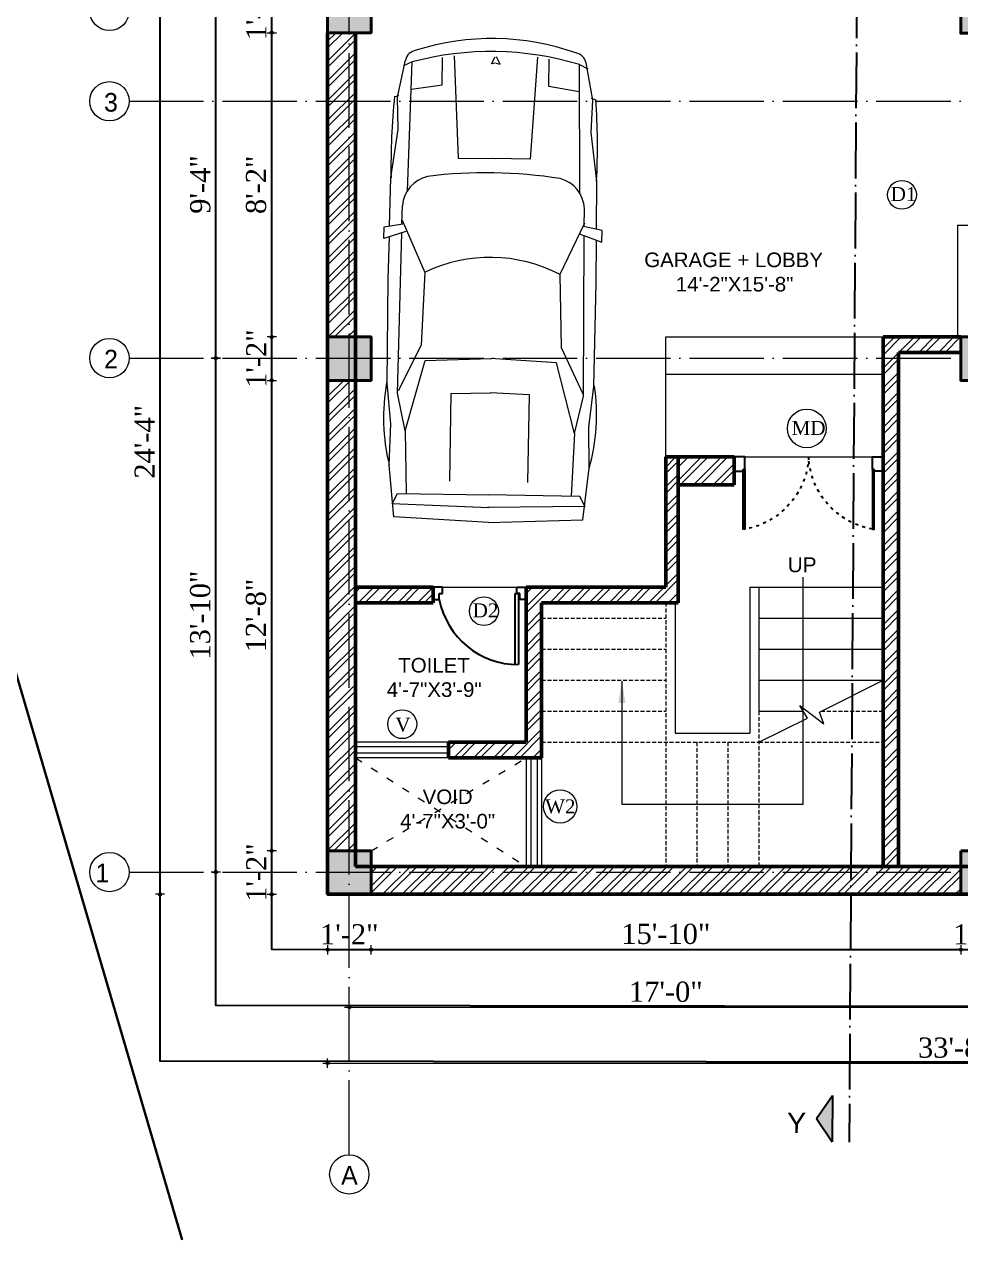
# Model space of a CAD drawing. Header units: inches. Extents: x 5914 to 162157, y -20538 to 282354.
# Drawn here: x 153955 to 154256.7, y -19007.7 to -18615.8 of the extents above; entities that cross this region are included whole.
import ezdxf

# ---------------------------------------------------------------- set-up
doc = ezdxf.new("R2010")
doc.units = ezdxf.units.IN
doc.header["$MEASUREMENT"] = 0
doc.header["$PDMODE"] = 99
for name, pattern in [('ACAD_ISO03W100', [30, 12, -18]), ('ACAD_ISO04W100', [30, 24, -3, 0, -3]), ('DASHED2', [0.375, 0.25, -0.125])]:
    doc.linetypes.add(name, pattern=pattern)
for name, color, linetype, lineweight in [('CENTER  LINE RA', 10, 'ACAD_ISO04W100', 20), ('CONC. OUTLINE RA', 150, 'Continuous', 40), ('door', 170, 'Continuous', 25), ('DOOR-WIN RA', 3, 'Continuous', 20), ('dw', 104, 'Continuous', 18), ('ELE2 RA', 130, 'Continuous', 20), ('elev 2', 20, 'Continuous', 25), ('Furniture', 22, 'Continuous', 13), ('Hatch', 254, 'Continuous', 9), ('HATCH RA', 8, 'Continuous', 5), ('HIDDEN RA', 253, 'ACAD_ISO03W100', 9), ('REINFORCEMENT RA', 1, 'Continuous', 30), ('STAIR PLAN AND ELEV RA', 124, 'Continuous', 20), ('Text', 7, 'Continuous', 18), ('TEXTLAYER', 7, 'Continuous', 18), ('WALL RA', 42, 'Continuous', 50)]:
    doc.layers.add(name, color=color, linetype=linetype, lineweight=lineweight)
for name, color, linetype in [('Column & Beam', 7, 'Continuous'), ('IN-WALL', 1, 'Continuous'), ('lettring', 7, 'Continuous')]:
    doc.layers.add(name, color=color, linetype=linetype)
doc.styles.add('arial', font='arial.ttf', dxfattribs={"height": 7})
doc.styles.add('DIM', font='dutch.ttf')
doc.styles.get("Standard").update_dxf_attribs({"font": 'arial.ttf'})
doc.styles.add('titles', font='GOTHICB.TTF')
doc.dimstyles.new('1-8', dxfattribs={"dimtxt": 7, "dimasz": 3, "dimexe": 3, "dimexo": 3, "dimgap": 3, "dimtad": 1, "dimdec": 0, "dimzin": 0, "dimdsep": 46, "dimlunit": 4, "dimtxsty": 'arial', "dimblk": 'ARCHTICK', "dimcen": 0.09, "dimdle": 3, "dimclrt": 6, "dimazin": 0, "dimtfac": 1, "dimtdec": 0, "dimtix": 1, "dimtofl": 0, "dimtmove": 2, "dimatfit": 3, "dimfxl": 5, "dimfxlon": 1, "dimtolj": 1, "dimtzin": 0, "dimlwe": 5, "dimarcsym": 1})
doc.dimstyles.new('Copy of DIM 8', dxfattribs={"dimtxt": 6.5, "dimasz": 1, "dimexe": 6, "dimexo": 18, "dimgap": 1.6875, "dimtad": 1, "dimdec": 0, "dimzin": 3, "dimdsep": 46, "dimlunit": 4, "dimtxsty": 'DIM', "dimblk": 'dot 2', "dimcen": 0.09375, "dimse1": 1, "dimse2": 1, "dimclrd": 1, "dimclre": 1, "dimclrt": 256, "dimadec": 0, "dimazin": 0, "dimtfac": 0.75, "dimtdec": 0, "dimtix": 1, "dimtmove": 1, "dimatfit": 3, "dimldrblk": 'DOT', "dimfxl": 1, "dimtolj": 1, "dimtzin": 0, "dimlwd": 9, "dimlwe": 9, "dimarcsym": 0})
pattern_1 = [(45, (5959.903, -3873.081), (-3.18198052, 3.18198052), []), (45, (5962.0244, -3873.081), (-3.18198052, 3.18198052), [])]
pattern_2 = [(45, (-3431.4382, 0), (-3.18198052, 3.18198052), []), (45, (-3429.317, 0), (-3.18198052, 3.18198052), [])]

# ---------------------------------------------------------------- blocks, each defined once
blk = doc.blocks.new('A$C09e26c44')
at = {"layer": 'Furniture'}
for p, q in [((4.65, 154.73), (2.9, 138.03)), ((35.19, 156), (4.65, 154.73)), ((35.08, 156), (65.62, 154.73)), ((65.62, 154.73), (67.37, 138.03)), ((3.95, 150.37), (35.31, 151.17)), ((4.04, 150.5), (5.75, 147.13)), ((66.33, 150.37), (34.96, 151.17)), ((66.23, 150.5), (64.53, 147.13)), ((5.75, 147.13), (35.28, 147.14)), ((7.86, 126.92), (8.57, 147.13)), ((64.53, 147.13), (34.99, 147.14)), ((62.41, 126.92), (61.7, 147.13)), ((22.56, 142.93), (22.51, 114.64)), ((47.71, 142.93), (47.76, 114.64)), ((2.9, 138.03), (3.23, 124.74)), ((67.37, 138.03), (67.04, 124.74)), ((7.86, 126.92), (5.15, 114.78)), ((7.86, 126.92), (13.99, 104.19)), ((62.41, 126.92), (56.28, 104.19)), ((62.41, 126.92), (65.12, 114.78)), ((3.23, 124.74), (1.88, 111.64)), ((67.04, 124.74), (68.4, 111.64)), ((5.15, 114.78), (5.71, 63.1)), ((12.57, 99.21), (5.39, 114.07)), ((22.51, 114.64), (35.18, 114.18)), ((47.76, 114.64), (35.09, 114.18)), ((57.7, 99.21), (64.88, 114.07)), ((65.12, 114.78), (64.56, 63.1)), ((1.88, 111.64), (1.65, 78.17)), ((68.4, 111.64), (68.62, 78.17)), ((13.99, 104.19), (35.27, 103.19)), ((56.28, 104.19), (35, 103.19)), ((13.39, 75.75), (12.57, 99.21)), ((56.88, 75.75), (57.7, 99.21)), ((1.65, 78.17), (1.76, 64.44)), ((5.75, 59.03), (13.39, 75.75)), ((64.52, 59.03), (56.88, 75.75)), ((68.62, 78.17), (68.51, 64.44)), ((7.07, 62.63), (0, 65.04)), ((0, 65.04), (0.01, 61.32)), ((63.2, 62.63), (70.27, 65.04)), ((70.27, 65.04), (70.27, 61.32)), ((0.01, 61.32), (6.05, 60.16)), ((1.79, 60.98), (1.91, 45.47)), ((5.74, 60.22), (5.8, 54.34)), ((70.27, 61.32), (64.22, 60.16)), ((64.53, 60.22), (64.47, 54.34)), ((68.48, 60.98), (68.36, 45.47)), ((7.38, 49.56), (8.17, 7.96)), ((62.89, 49.56), (62.1, 7.96)), ((1.91, 45.47), (4.04, 29.82)), ((68.36, 45.47), (66.23, 29.82)), ((21.71, 5.75), (23.56, 38.74)), ((23.56, 38.74), (35.56, 38.67)), ((46.71, 38.74), (34.71, 38.67)), ((48.56, 5.75), (46.71, 38.74)), ((4.04, 29.82), (3.65, 19.4)), ((66.23, 29.82), (66.62, 19.4)), ((2.76, 19.22), (4.09, 18.81)), ((3.65, 19.4), (6.05, 7.4)), ((8.14, 16.77), (17.94, 15.19)), ((62.13, 16.77), (52.33, 15.19)), ((66.62, 19.4), (64.22, 7.4)), ((67.52, 19.22), (66.18, 18.81)), ((17.94, 15.19), (17.95, 6.33)), ((52.33, 15.19), (52.32, 6.33)), ((8.17, 7.96), (5.45, 9.32)), ((35.05, 7.91), (33.73, 8.22)), ((33.73, 8.22), (34.96, 5.91)), ((35.22, 7.91), (36.54, 8.22)), ((36.54, 8.22), (35.31, 5.91)), ((62.1, 7.96), (64.82, 9.32))]:
    blk.add_line(p, q, dxfattribs=at)
for centre, radius, start, end in [((65.17, 121.76), 64.36, 165.358, 189.1946), ((5.1, 121.76), 64.36, 350.8054, 14.642), ((35.14, 118.79), 48.24, 243.3754, 296.6246), ((16.27, 54.99), 10.48, 183.5097, 256.072), ((54.01, 54.99), 10.48, 283.928, 356.4903), ((223.47, 38.09), 221.58, 178.1098, 184.9195), ((35.14, 195.27), 151.98, 261.9077, 278.0923), ((-153.19, 38.09), 221.58, 355.0805, 1.8902), ((35.14, 101.92), 97.74, 253.9881, 286.0119), ((10.02, 8.2), 4.05, 191.3075, 260.8918), ((35.14, 81.07), 81.07, 251.4744, 288.5256), ((60.25, 8.2), 4.05, 279.1082, 348.6925)]:
    blk.add_arc(centre, radius, start, end, dxfattribs=at)
blk = doc.blocks.new('COLUMN')
at = {"layer": 'CONC. OUTLINE RA', "transparency": 33554687}
h = blk.add_hatch(color=256, dxfattribs=at)
h.dxf.hatch_style = 1
h.paths.add_polyline_path([(148062.93, -13130.45), (148076.93, -13130.45), (148076.93, -13116.45), (148062.93, -13116.45)])
at = {"layer": 'CONC. OUTLINE RA'}
blk.add_lwpolyline([(148062.93, -13116.45), (148076.93, -13116.45), (148076.93, -13130.45), (148062.93, -13130.45)], close=True, dxfattribs=at)
blk = doc.blocks.new('asdadas')
at = {"layer": 'door'}
for points in [[(-15507.35, 29030.58), (-15507.34, 29047.44), (-15507.84, 29047.44), (-15507.85, 29031.08)], [(-15471.35, 29030.58), (-15471.36, 29047.44), (-15470.86, 29047.44), (-15470.85, 29031.08)]]:
    blk.add_lwpolyline(points, dxfattribs=at)
for points in [[(-15510.35, 29027.08), (-15510.35, 29031.08), (-15507.85, 29031.08), (-15507.85, 29030.58), (-15507.35, 29030.58), (-15507.35, 29027.08)], [(-15468.35, 29027.08), (-15468.35, 29031.08), (-15470.85, 29031.08), (-15470.85, 29030.58), (-15471.35, 29030.58), (-15471.35, 29027.08)]]:
    blk.add_lwpolyline(points, close=True, dxfattribs=at)
at = {"layer": 'door', "linetype": 'ACAD_ISO03W100', "ltscale": 0.07}
for centre, start, end in [((-15511.1, 29025.99), 2.8678, 80.0616), ((-15467.6, 29025.99), 99.9384, 177.1322)]:
    blk.add_arc(centre, 21.78, start, end, dxfattribs=at)
blk = doc.blocks.new('D1')
at = {"layer": 'door'}
for p, q in [((40756.71, -24912.93), (40760.71, -24912.93)), ((40756.71, -24912.93), (40756.71, -24914.93)), ((40760.71, -24915.93), (40760.71, -24912.93)), ((40756.71, -24914.93), (40758.71, -24914.93)), ((40758.71, -24914.93), (40758.71, -24915.93)), ((40758.71, -24915.93), (40760.71, -24915.93)), ((40758.71, -24940.43), (40735.75, -24940.43)), ((40735.93, -24939.43), (40758.71, -24939.43)), ((40756.71, -24940.93), (40758.71, -24940.93)), ((40756.71, -24942.93), (40756.71, -24940.93)), ((40758.71, -24939.43), (40758.71, -24940.43)), ((40758.71, -24940.93), (40758.71, -24939.93)), ((40758.71, -24939.93), (40760.71, -24939.93)), ((40760.71, -24939.93), (40760.71, -24942.93)), ((40760.71, -24942.93), (40756.71, -24942.93))]:
    blk.add_line(p, q, dxfattribs=at)
blk.add_arc((40761.75, -24940.43), 25.99, 101.1753, 180.0001, dxfattribs=at)
blk = doc.blocks.new('_ArchTick')
at = {"color": 0, "linetype": 'ByBlock', "const_width": 0.15}
blk.add_lwpolyline([(-0.5, -0.5), (0.5, 0.5)], dxfattribs=at)
blk = doc.blocks.new('dot1')
at = {"layer": 'Hatch'}
h = blk.add_hatch(color=256, dxfattribs=at)
edge = h.paths.add_edge_path()
edge.add_arc((0, 0), 1, 0, 360)
for p, q in [((3, 0), (-3, 0)), ((0, 3), (0, -3))]:
    blk.add_line(p, q, dxfattribs=at)
blk.add_circle((0, 0), 1, dxfattribs=at)
blk = doc.blocks.new('dot 2')
at = {"layer": 'Hatch', "xscale": 0.5, "yscale": 0.5, "zscale": 0.5}
blk.add_blockref('dot1', (0, 0), dxfattribs=at)
blk = doc.blocks.new('*D831')
at = {"layer": 'Defpoints', "color": 0, "transparency": 16777216}
for p in [(154431.7, -18546.56), (154105.75, -18604.56), (154431.7, -18633.67)]:
    blk.add_point(p, dxfattribs=at)
at = {"layer": 'lettring', "color": 1, "lineweight": 9, "transparency": 16777216}
blk.add_line((154106.75, -18546.56), (154430.7, -18546.56), dxfattribs=at)
at = {"layer": 'lettring', "color": 1, "lineweight": 9, "transparency": 16777216, "rotation": 180}
blk.add_blockref('dot 2', (154105.75, -18546.56), dxfattribs=at)
at = {"layer": 'lettring', "color": 1, "lineweight": 9, "transparency": 16777216}
blk.add_blockref('dot 2', (154431.7, -18546.56), dxfattribs=at)
at = {"layer": 'lettring', "transparency": 16777216, "insert": (154268.73, -18541.56), "char_height": 6.5, "attachment_point": 5, "style": 'DIM'}
blk.add_mtext('\\A1;27\'-2"', dxfattribs=at)
blk = doc.blocks.new('_Dot')
at = {"color": 0, "linetype": 'ByBlock', "lineweight": -2}
blk.add_line((-0.5, 0), (-1, 0), dxfattribs=at)
at = {"color": 0, "linetype": 'ByBlock', "const_width": 0.5}
blk.add_lwpolyline([(-0.25, 0, 1), (0.25, 0, 1)], format="xyb", close=True, dxfattribs=at)
blk = doc.blocks.new('BIUD')
at = {"layer": 'Column & Beam'}
h = blk.add_hatch(color=256, dxfattribs=at)
h.dxf.hatch_style = 1
h.paths.add_polyline_path([(154222.46, -14605.46), (154222.56, -14590.52), (154217.46, -14597.95)])
at = {"layer": 'elev 2', "linetype": 'ACAD_ISO04W100', "ltscale": 0.75}
blk.add_line((154231.03, -14141.23), (154227.94, -14605.58), dxfattribs=at)
at = {"layer": 'elev 2'}
for p, q in [((154217.46, -14597.95), (154222.56, -14590.52)), ((154222.56, -14590.52), (154222.46, -14605.46)), ((154217.46, -14597.95), (154222.46, -14605.46))]:
    blk.add_line(p, q, dxfattribs=at)
at = {"layer": 'Text', "insert": (154207.97, -14596.06), "char_height": 6.57, "attachment_point": 1, "rotation": 359.6191}
blk.add_mtext_dynamic_manual_height_columns('Y', width=6.5733, gutter_width=32.87, heights=[0], dxfattribs=at)
blk = doc.blocks.new('nbc')
at = {"layer": 'CENTER  LINE RA', "linetype": 'ACAD_ISO04W100'}
for p, q in [((157544.19, -18980.32), (157544.19, -18515.32)), ((157473.24, -18640.7), (158032.97, -18640.7)), ((157473.24, -18723.5), (158032.97, -18723.5)), ((157473.24, -18889.2), (158032.97, -18889.2))]:
    blk.add_line(p, q, dxfattribs=at)
at = {"layer": 'Text'}
for centre in [(157466.9, -18611.56), (157466.89, -18611.56), (157466.9, -18611.56), (157466.9, -18640.7), (157466.89, -18640.7), (157466.9, -18640.7), (157466.9, -18723.5), (157466.89, -18723.5), (157466.9, -18723.5), (157466.9, -18889.2), (157466.89, -18889.2), (157466.9, -18889.2), (157544.19, -18986.67), (157544.19, -18986.67), (157544.19, -18986.67)]:
    blk.add_circle(centre, 6.34, dxfattribs=at)
at = {"layer": 'Text', "char_height": 6, "width": 68.6783, "attachment_point": 3, "rotation": 0.0035, "style": 'titles'}
for s, insert in [('{\\fStylus BT|b0|i0|c0|p34;3}', (157469.62, -18638.03)), ('{\\fStylus BT|b0|i0|c0|p34;2}', (157469.62, -18720.82)), ('{\\fStylus BT|b0|i0|c0|p34;1}', (157466.85, -18886.48)), ('{\\fStylus BT|b0|i0|c0|p34;A}', (157546.91, -18983.99))]:
    blk.add_mtext(s, dxfattribs=dict(at, insert=insert))
blk = doc.blocks.new('*D839')
at = {"layer": 'Defpoints', "color": 0, "transparency": 16777216}
for p in [(154105.75, -18604.56), (154087.75, -18618.56), (154105.75, -18618.56)]:
    blk.add_point(p, dxfattribs=at)
at = {"layer": 'lettring', "color": 1, "lineweight": 9, "transparency": 16777216}
for p, q in [((154087.75, -18603.56), (154087.75, -18602.56)), ((154087.75, -18604.56), (154087.75, -18618.56)), ((154087.75, -18619.56), (154087.75, -18620.56))]:
    blk.add_line(p, q, dxfattribs=at)
for p, rotation in [((154087.75, -18604.56), 270), ((154087.75, -18618.56), 90)]:
    blk.add_blockref('dot 2', p, dxfattribs=dict(at, rotation=rotation))
at = {"layer": 'lettring', "transparency": 16777216, "insert": (154082.79, -18611.56), "char_height": 6.5, "attachment_point": 5, "rotation": 90, "style": 'DIM'}
blk.add_mtext('\\A1;1\'-2"', dxfattribs=at)
blk = doc.blocks.new('*D840')
at = {"layer": 'Defpoints', "color": 0, "transparency": 16777216}
for p in [(154105.75, -18618.56), (154087.75, -18716.64), (154105.75, -18716.64)]:
    blk.add_point(p, dxfattribs=at)
at = {"layer": 'lettring', "color": 1, "lineweight": 9, "transparency": 16777216}
blk.add_line((154087.75, -18619.56), (154087.75, -18715.64), dxfattribs=at)
for p, rotation in [((154087.75, -18618.56), 90), ((154087.75, -18716.64), 270)]:
    blk.add_blockref('dot 2', p, dxfattribs=dict(at, rotation=rotation))
at = {"layer": 'lettring', "transparency": 16777216, "insert": (154082.74, -18667.6), "char_height": 6.5, "attachment_point": 5, "rotation": 90, "style": 'DIM'}
blk.add_mtext('\\A1;8\'-2"', dxfattribs=at)
blk = doc.blocks.new('*D841')
at = {"layer": 'Defpoints', "color": 0, "transparency": 16777216}
for p in [(154105.75, -18716.64), (154087.75, -18730.64), (154105.75, -18730.64)]:
    blk.add_point(p, dxfattribs=at)
at = {"layer": 'lettring', "color": 1, "lineweight": 9, "transparency": 16777216}
for p, q in [((154087.75, -18715.64), (154087.75, -18714.64)), ((154087.75, -18716.64), (154087.75, -18730.64)), ((154087.75, -18731.64), (154087.75, -18732.64))]:
    blk.add_line(p, q, dxfattribs=at)
for p, rotation in [((154087.75, -18716.64), 270), ((154087.75, -18730.64), 90)]:
    blk.add_blockref('dot 2', p, dxfattribs=dict(at, rotation=rotation))
at = {"layer": 'lettring', "transparency": 16777216, "insert": (154082.79, -18723.64), "char_height": 6.5, "attachment_point": 5, "rotation": 90, "style": 'DIM'}
blk.add_mtext('\\A1;1\'-2"', dxfattribs=at)
blk = doc.blocks.new('*D842')
at = {"layer": 'Defpoints', "color": 0, "transparency": 16777216}
for p in [(154105.75, -18730.64), (154087.75, -18882.34), (154105.25, -18882.34)]:
    blk.add_point(p, dxfattribs=at)
at = {"layer": 'lettring', "color": 1, "lineweight": 9, "transparency": 16777216}
blk.add_line((154087.75, -18731.64), (154087.75, -18881.34), dxfattribs=at)
for p, rotation in [((154087.75, -18730.64), 90), ((154087.75, -18882.34), 270)]:
    blk.add_blockref('dot 2', p, dxfattribs=dict(at, rotation=rotation))
at = {"layer": 'lettring', "transparency": 16777216, "insert": (154082.72, -18806.49), "char_height": 6.5, "attachment_point": 5, "rotation": 90, "style": 'DIM'}
blk.add_mtext('\\A1;12\'-8"', dxfattribs=at)
blk = doc.blocks.new('*D843')
at = {"layer": 'Defpoints', "color": 0, "transparency": 16777216}
for p in [(154105.25, -18882.34), (154087.75, -18896.34), (154105.75, -18896.34)]:
    blk.add_point(p, dxfattribs=at)
at = {"layer": 'lettring', "color": 1, "lineweight": 9, "transparency": 16777216}
for p, q in [((154087.75, -18881.34), (154087.75, -18880.34)), ((154087.75, -18882.34), (154087.75, -18896.34)), ((154087.75, -18897.34), (154087.75, -18898.34))]:
    blk.add_line(p, q, dxfattribs=at)
for p, rotation in [((154087.75, -18882.34), 270), ((154087.75, -18896.34), 90)]:
    blk.add_blockref('dot 2', p, dxfattribs=dict(at, rotation=rotation))
at = {"layer": 'lettring', "transparency": 16777216, "insert": (154082.79, -18889.34), "char_height": 6.5, "attachment_point": 5, "rotation": 90, "style": 'DIM'}
blk.add_mtext('\\A1;1\'-2"', dxfattribs=at)
blk = doc.blocks.new('*D844')
at = {"layer": 'Defpoints', "color": 0, "transparency": 16777216}
for p in [(154105.75, -18896.34), (154119.75, -18896.34), (154119.75, -18914.22)]:
    blk.add_point(p, dxfattribs=at)
at = {"layer": 'lettring', "color": 1, "lineweight": 9, "transparency": 16777216}
for p, q in [((154104.75, -18914.22), (154103.75, -18914.22)), ((154105.75, -18914.22), (154119.75, -18914.22)), ((154120.75, -18914.22), (154121.75, -18914.22))]:
    blk.add_line(p, q, dxfattribs=at)
blk.add_blockref('dot 2', (154105.75, -18914.22), dxfattribs=at)
at = {"layer": 'lettring', "color": 1, "lineweight": 9, "transparency": 16777216, "rotation": 180}
blk.add_blockref('dot 2', (154119.75, -18914.22), dxfattribs=at)
at = {"layer": 'lettring', "transparency": 16777216, "insert": (154112.75, -18909.25), "char_height": 6.5, "attachment_point": 5, "style": 'DIM'}
blk.add_mtext('\\A1;1\'-2"', dxfattribs=at)
blk = doc.blocks.new('*D845')
at = {"layer": 'Defpoints', "color": 0, "transparency": 16777216}
for p in [(154119.75, -18896.34), (154309.79, -18896.34), (154309.79, -18914.22)]:
    blk.add_point(p, dxfattribs=at)
at = {"layer": 'lettring', "color": 1, "lineweight": 9, "transparency": 16777216}
blk.add_line((154120.75, -18914.22), (154308.79, -18914.22), dxfattribs=at)
at = {"layer": 'lettring', "color": 1, "lineweight": 9, "transparency": 16777216, "rotation": 180}
blk.add_blockref('dot 2', (154119.75, -18914.22), dxfattribs=at)
at = {"layer": 'lettring', "color": 1, "lineweight": 9, "transparency": 16777216}
blk.add_blockref('dot 2', (154309.79, -18914.22), dxfattribs=at)
at = {"layer": 'lettring', "transparency": 16777216, "insert": (154214.77, -18909.15), "char_height": 6.5, "attachment_point": 5, "style": 'DIM'}
blk.add_mtext('\\A1;15\'-10"', dxfattribs=at)
blk = doc.blocks.new('*D846')
at = {"layer": 'Defpoints', "color": 0, "transparency": 16777216}
for p in [(154309.79, -18896.34), (154323.79, -18896.34), (154323.79, -18914.22)]:
    blk.add_point(p, dxfattribs=at)
at = {"layer": 'lettring', "color": 1, "lineweight": 9, "transparency": 16777216}
for p, q in [((154308.79, -18914.22), (154307.79, -18914.22)), ((154309.79, -18914.22), (154323.79, -18914.22)), ((154324.79, -18914.22), (154325.79, -18914.22))]:
    blk.add_line(p, q, dxfattribs=at)
blk.add_blockref('dot 2', (154309.79, -18914.22), dxfattribs=at)
at = {"layer": 'lettring', "color": 1, "lineweight": 9, "transparency": 16777216, "rotation": 180}
blk.add_blockref('dot 2', (154323.79, -18914.22), dxfattribs=at)
at = {"layer": 'lettring', "transparency": 16777216, "insert": (154316.79, -18909.25), "char_height": 6.5, "attachment_point": 5, "style": 'DIM'}
blk.add_mtext('\\A1;1\'-2"', dxfattribs=at)
blk = doc.blocks.new('*D823')
at = {"layer": 'Defpoints', "color": 0, "transparency": 16777216}
for p in [(154112.75, -18611.53), (154069.75, -18723.47), (154112.75, -18723.47)]:
    blk.add_point(p, dxfattribs=at)
at = {"layer": 'lettring', "color": 1, "lineweight": 9, "transparency": 16777216}
blk.add_line((154069.75, -18612.53), (154069.75, -18722.47), dxfattribs=at)
for p, rotation in [((154069.75, -18611.53), 90), ((154069.75, -18723.47), 270)]:
    blk.add_blockref('dot 2', p, dxfattribs=dict(at, rotation=rotation))
at = {"layer": 'lettring', "transparency": 16777216, "insert": (154064.75, -18667.5), "char_height": 6.5, "attachment_point": 5, "rotation": 90, "style": 'DIM'}
blk.add_mtext('\\A1;9\'-4"', dxfattribs=at)
blk = doc.blocks.new('*D824')
at = {"layer": 'Defpoints', "color": 0, "transparency": 16777216}
for p in [(154112.75, -18723.47), (154069.75, -18889.17), (154112.75, -18889.17)]:
    blk.add_point(p, dxfattribs=at)
at = {"layer": 'lettring', "color": 1, "lineweight": 9, "transparency": 16777216}
blk.add_line((154069.75, -18724.47), (154069.75, -18888.17), dxfattribs=at)
for p, rotation in [((154069.75, -18723.47), 90), ((154069.75, -18889.17), 270)]:
    blk.add_blockref('dot 2', p, dxfattribs=dict(at, rotation=rotation))
at = {"layer": 'lettring', "transparency": 16777216, "insert": (154064.73, -18806.32), "char_height": 6.5, "attachment_point": 5, "rotation": 90, "style": 'DIM'}
blk.add_mtext('\\A1;13\'-10"', dxfattribs=at)
blk = doc.blocks.new('A$C0BBD0BBA')
at = {"color": 7, "lineweight": 5}
blk.add_lwpolyline([(0, 0), (73.27, 0)], dxfattribs=at)
at = {"color": 8, "lineweight": 5}
blk.add_leader([(39.65, 58.42), (0, 58.42), (0, 0)], dimstyle='1-8', override={"dimasz": 7, "dimgap": 2, "dimtad": 0, "dimfxl": 12}, dxfattribs=at)
blk = doc.blocks.new('FGDFG')
at = {"layer": 'HATCH RA'}
h = blk.add_hatch(dxfattribs=at)
h.set_pattern_fill('ANSI32', color=256, scale=12)
h.set_pattern_definition(pattern_2)
h.paths.add_polyline_path([(154323.79, -18642.67), (154318.79, -18642.67), (154318.79, -18680.64), (154323.59, -18680.64), (154323.79, -18680.64)])
h.paths.add_polyline_path([(154546.18, -18750.28), (154546.18, -18725.41), (154528.34, -18725.41), (154528.34, -18750.28)], flags=9)
h.paths.add_polyline_path([(154546.03, -18822.13), (154546.03, -18791.57), (154528.19, -18791.57), (154528.19, -18822.13)], flags=9)
h.paths.add_polyline_path([(154174.62, -18872.82), (154186.47, -18872.82), (154186.47, -18863.21), (154174.62, -18863.21)], flags=9)
h.paths.add_polyline_path([(154126.4, -18846.49), (154133.45, -18846.49), (154133.45, -18836.88), (154126.4, -18836.88)], flags=9)
h.paths.add_polyline_path([(154286.01, -18675.39), (154296.38, -18675.39), (154296.38, -18665.78), (154286.01, -18665.78)], flags=9)
h.paths.add_polyline_path([(154127.9, -18877.8), (154160.85, -18877.8), (154160.85, -18860.22), (154127.9, -18860.22)], flags=9)
h.paths.add_polyline_path([(154123.55, -18835.38), (154156.51, -18835.38), (154156.51, -18817.8), (154123.55, -18817.8)], flags=9)
h.paths.add_polyline_path([(154365.28, -18656.75), (154374.55, -18656.75), (154374.55, -18647.14), (154365.28, -18647.14)], flags=9)
h.paths.add_polyline_path([(154458.71, -18697.67), (154467.98, -18697.67), (154467.98, -18688.06), (154458.71, -18688.06)], flags=9)
h.paths.add_polyline_path([(154487.61, -18811.98), (154496.88, -18811.98), (154496.88, -18802.37), (154487.61, -18802.37)], flags=9)
h.paths.add_polyline_path([(154151.27, -18809.62), (154161.64, -18809.62), (154161.64, -18800.01), (154151.27, -18800.01)], flags=9)
h.paths.add_polyline_path([(154254.06, -18750.8), (154267.02, -18750.8), (154267.02, -18741.2), (154254.06, -18741.2)], flags=9)
h.paths.add_polyline_path([(154183.85, -18606.99), (154242.15, -18606.99), (154242.15, -18597.29), (154183.85, -18597.29)], flags=9)
h.paths.add_polyline_path([(154253.13, -18795.11), (154264.84, -18795.11), (154264.84, -18785.22), (154253.13, -18785.22)], flags=9)
h.paths.add_polyline_path([(154365.25, -18788.89), (154405.53, -18788.89), (154405.53, -18771.31), (154365.25, -18771.31)], flags=9)
h.paths.add_polyline_path([(154206.29, -18704.67), (154266.25, -18704.67), (154266.25, -18687.09), (154206.29, -18687.09)], flags=9)
h = blk.add_hatch(dxfattribs=at)
h.set_pattern_fill('ANSI32', color=256, scale=12)
h.set_pattern_definition(pattern_1)
h.paths.add_polyline_path([(154114.75, -18618.56), (154105.75, -18618.56), (154105.75, -18716.64), (154114.75, -18716.64)])
h = blk.add_hatch(dxfattribs=at)
h.set_pattern_fill('ANSI32', color=256, scale=12)
h.set_pattern_definition(pattern_2)
h.paths.add_polyline_path([(154284.79, -18887.34), (154289.79, -18887.34), (154289.79, -18721.64), (154309.79, -18721.64), (154309.79, -18716.64), (154284.79, -18716.64)])
h = blk.add_hatch(dxfattribs=at)
h.set_pattern_fill('ANSI32', color=256, scale=12)
h.set_pattern_definition(pattern_1)
h.paths.add_polyline_path([(154105.75, -18882.34), (154114.75, -18882.34), (154114.75, -18730.64), (154105.75, -18730.64)])
h = blk.add_hatch(dxfattribs=at)
h.set_pattern_fill('ANSI32', color=256, scale=12)
h.set_pattern_definition(pattern_2)
h.paths.add_polyline_path([(154174.75, -18802.34), (154218.75, -18802.34), (154218.75, -18755.34), (154214.75, -18755.34), (154214.75, -18797.34), (154174.75, -18797.34), (154169.75, -18797.34), (154169.75, -18801.34), (154169.75, -18847.34), (154144.75, -18847.34), (154144.75, -18852.34), (154174.75, -18852.34)])
h = blk.add_hatch(dxfattribs=at)
h.set_pattern_fill('ANSI32', color=256, scale=12)
h.set_pattern_definition(pattern_1)
h.paths.add_polyline_path([(154236.79, -18764.34), (154236.79, -18755.34), (154218.75, -18755.34), (154218.75, -18764.34)])
h = blk.add_hatch(dxfattribs=at)
h.set_pattern_fill('ANSI32', color=256, scale=12)
h.set_pattern_definition(pattern_1)
h.paths.add_polyline_path([(154139.75, -18802.34), (154139.75, -18797.34), (154114.75, -18797.34), (154114.75, -18802.34)])
h = blk.add_hatch(dxfattribs=at)
h.set_pattern_fill('ANSI32', color=256, scale=12)
h.set_pattern_definition(pattern_1)
h.paths.add_polyline_path([(154119.75, -18887.34), (154119.75, -18896.34), (154309.79, -18896.34), (154309.79, -18887.34), (154174.75, -18887.34)])
at = {"layer": 'Defpoints'}
for points in [[(154051.75, -18546.56), (154451.25, -18546.56), (154578.85, -18676.39), (154579.6, -18950.84), (154051.75, -18950.13)], [(154069.75, -18564.56), (154445.44, -18563.82), (154560.87, -18684.02), (154561.55, -18932.82), (154069.75, -18932.15)], [(154087.75, -18582.56), (154430.57, -18582.56), (154542.89, -18691.65), (154542.9, -18914.28), (154087.75, -18914.17)]]:
    blk.add_lwpolyline(points, close=True, dxfattribs=at)
at = {"layer": 'DOOR-WIN RA'}
for p, q in [((154144.75, -18847.34), (154114.75, -18847.34)), ((154144.75, -18848.84), (154114.75, -18848.84)), ((154144.75, -18850.84), (154114.75, -18850.84)), ((154144.75, -18852.34), (154114.75, -18852.34)), ((154169.75, -18852.34), (154169.75, -18887.34)), ((154171.25, -18852.34), (154171.25, -18887.34)), ((154173.25, -18852.34), (154173.25, -18887.34)), ((154174.75, -18852.34), (154174.75, -18887.34))]:
    blk.add_line(p, q, dxfattribs=at)
at = {"layer": 'ELE2 RA'}
for p, q in [((154308.79, -18680.64), (154308.79, -18716.64)), ((154308.79, -18680.64), (154318.79, -18680.64)), ((154214.75, -18755.34), (154214.75, -18716.64)), ((154214.75, -18716.64), (154284.79, -18716.64)), ((154214.75, -18728.64), (154284.79, -18728.64)), ((154139.75, -18797.34), (154169.75, -18797.34))]:
    blk.add_line(p, q, dxfattribs=at)
at = {"layer": 'HATCH RA'}
for p, q in [((154309.79, -18721.64), (154309.79, -18716.64)), ((154236.79, -18755.34), (154284.79, -18755.34)), ((154260.37, -18839.55), (154257.95, -18835.42))]:
    blk.add_line(p, q, dxfattribs=at)
at = {"layer": 'HIDDEN RA', "ltscale": 0.2}
for p, q in [((154114.75, -18852.34), (154169.75, -18887.34)), ((154119.75, -18882.34), (154169.75, -18852.34))]:
    blk.add_line(p, q, dxfattribs=at)
at = {"layer": 'STAIR PLAN AND ELEV RA'}
for p, q in [((154241.79, -18797.34), (154241.79, -18844.34)), ((154241.79, -18797.34), (154244.79, -18797.34)), ((154244.79, -18797.34), (154244.79, -18837.34)), ((154244.79, -18797.34), (154284.79, -18797.34)), ((154217.75, -18802.34), (154217.75, -18844.34)), ((154244.79, -18807.34), (154284.79, -18807.34)), ((154244.79, -18817.34), (154284.79, -18817.34)), ((154244.79, -18827.34), (154284.79, -18827.34)), ((154264.25, -18837.61), (154284.79, -18827.34)), ((154257.95, -18835.42), (154265.65, -18841.35)), ((154244.79, -18837.34), (154259.07, -18837.34)), ((154244.79, -18847.34), (154260.37, -18839.55)), ((154265.65, -18841.35), (154264.25, -18837.61)), ((154217.75, -18844.34), (154241.79, -18844.34))]:
    blk.add_line(p, q, dxfattribs=at)
at = {"layer": 'STAIR PLAN AND ELEV RA', "linetype": 'DASHED2', "ltscale": 5}
for p, q in [((154214.75, -18802.34), (154214.75, -18887.34)), ((154174.75, -18807.34), (154214.75, -18807.34)), ((154174.75, -18817.34), (154214.75, -18817.34)), ((154174.75, -18827.34), (154214.75, -18827.34)), ((154174.75, -18837.34), (154214.75, -18837.34)), ((154244.79, -18837.34), (154244.79, -18887.34)), ((154264.79, -18837.34), (154284.79, -18837.34)), ((154174.75, -18847.34), (154244.79, -18847.34)), ((154224.75, -18847.34), (154224.75, -18887.34)), ((154234.75, -18847.34), (154234.75, -18887.34)), ((154234.75, -18847.34), (154234.75, -18887.34)), ((154244.79, -18847.34), (154284.79, -18847.34))]:
    blk.add_line(p, q, dxfattribs=at)
at = {"layer": 'TEXTLAYER'}
for centre, radius in [((154290.88, -18670.83), 4.65), ((154260.19, -18746.15), 6.23), ((154156.14, -18805.06), 4.65), ((154129.83, -18841.51), 4.65), ((154180.7, -18868.01), 5.36)]:
    blk.add_circle(centre, radius, dxfattribs=at)
at = {"layer": 'WALL RA'}
for p, q in [((154105.75, -18618.56), (154105.75, -18896.34)), ((154114.75, -18618.56), (154114.75, -18887.34)), ((154284.79, -18716.64), (154284.79, -18887.34)), ((154309.79, -18716.64), (154284.79, -18716.64)), ((154289.79, -18721.64), (154289.79, -18887.34)), ((154309.79, -18721.64), (154289.79, -18721.64)), ((154214.75, -18797.34), (154214.75, -18755.34)), ((154214.75, -18755.34), (154236.79, -18755.34)), ((154218.75, -18802.34), (154218.75, -18755.34)), ((154236.79, -18764.34), (154236.79, -18755.34)), ((154218.75, -18764.34), (154236.79, -18764.34)), ((154139.75, -18797.34), (154114.75, -18797.34)), ((154139.75, -18797.34), (154139.75, -18802.34)), ((154169.75, -18797.34), (154169.75, -18847.34)), ((154174.75, -18797.34), (154169.75, -18797.34)), ((154174.75, -18797.34), (154214.75, -18797.34)), ((154284.79, -18797.34), (154284.79, -18887.34)), ((154284.79, -18797.34), (154284.79, -18887.34)), ((154139.75, -18802.34), (154114.75, -18802.34)), ((154174.75, -18802.34), (154174.75, -18852.34)), ((154174.75, -18802.34), (154218.75, -18802.34)), ((154144.75, -18847.34), (154144.75, -18852.34)), ((154169.75, -18847.34), (154144.75, -18847.34)), ((154174.75, -18852.34), (154144.75, -18852.34)), ((154114.75, -18887.34), (154174.75, -18887.34)), ((154174.75, -18887.34), (154500.1, -18887.34)), ((154174.75, -18887.34), (154314.79, -18887.34)), ((154105.75, -18896.34), (154500.1, -18896.34))]:
    blk.add_line(p, q, dxfattribs=at)
blk.add_blockref('nbc', (-3431.44, 0.03))
at = {"color": 1, "rotation": 90}
blk.add_blockref('A$C0BBD0BBA', (154259.03, -18867.32), dxfattribs=at)
at = {"layer": 'CONC. OUTLINE RA'}
for p in [(6042.82, -5488.12), (6246.86, -5488.26), (6042.82, -5600.19), (6246.86, -5600.19), (6042.82, -5765.89), (6246.86, -5765.89)]:
    blk.add_blockref('COLUMN', p, dxfattribs=at)
at = {"layer": 'dw', "xscale": -1.14285714285645, "yscale": 1.14285714285645, "zscale": 1.14285714285645, "rotation": 180}
blk.add_blockref('asdadas', (171962.9, 14418.46), dxfattribs=at)
at = {"layer": 'HATCH RA'}
blk.add_blockref('BIUD', (45.89, -4370.7), dxfattribs=at)
at = {"layer": 'HATCH RA', "rotation": 179.0709494287302}
blk.add_blockref('A$C09e26c44', (154195.21, -18621.02), dxfattribs=at)
at = {"layer": 'IN-WALL', "rotation": 90}
blk.add_blockref('D1', (129226.82, -59558.05), dxfattribs=at)
at = {"char_height": 4.7109, "attachment_point": 1}
for s, insert in [('\\pi16.13719;GARAGE + LOBBY\\P\\pi26.29328;14\'-2"X15\'-8"', (154191.68, -18689.43)), ('\\pi33.36447;TOILET\\P\\pi29.63687;4\'-7"X3\'-9"', (154095.18, -18820.14)), ('\\pi36.88479;VOID\\P\\pi29.63687;4\'-7"X3\'-0"', (154099.52, -18862.56))]:
    blk.add_mtext_dynamic_manual_height_columns(s, width=89.4801, gutter_width=23.55, heights=[0], dxfattribs=dict(at, insert=insert))
at = {"insert": (154263.35, -18792.57), "char_height": 4.8, "width": 9.3132, "attachment_point": 9, "style": 'arial'}
blk.add_mtext('UP', dxfattribs=at)
at = {"layer": 'TEXTLAYER', "char_height": 4.5, "width": 245.2674, "attachment_point": 1}
for s, insert in [('{\\fTimes New Roman|b0|i0|c0|p18;D1}', (154287.25, -18668.33)), ('{\\fTimes New Roman|b0|i0|c0|p18;MD}', (154255.3, -18743.74)), ('{\\fTimes New Roman|b0|i0|c0|p18;D2}', (154152.51, -18802.56)), ('{\\fTimes New Roman|b0|i0|c0|p18;V}', (154127.58, -18839.43)), ('{\\fTimes New Roman|b0|i0|c0|p18;W2}', (154175.84, -18865.75))]:
    blk.add_mtext(s, dxfattribs=dict(at, insert=insert))
at = {"layer": 'lettring'}
for base, p1, p2, picture, middle in [((154431.7, -18546.56), (154105.75, -18604.56), (154431.7, -18633.67), '*D831', (154268.73, -18541.56)), ((154119.75, -18914.22), (154105.75, -18896.34), (154119.75, -18896.34), '*D844', (154112.75, -18909.25)), ((154309.79, -18914.22), (154119.75, -18896.34), (154309.79, -18896.34), '*D845', (154214.77, -18909.15)), ((154323.79, -18914.22), (154309.79, -18896.34), (154323.79, -18896.34), '*D846', (154316.79, -18909.25))]:
    dim = blk.add_linear_dim(base=base, p1=p1, p2=p2, dimstyle='Copy of DIM 8', dxfattribs=at)
    dim.commit()
    dim.dimension.update_dxf_attribs({"geometry": picture, "text_midpoint": middle})
blk.add_linear_dim(base=(154051.75, -18604.56), p1=(154105.75, -18896.34), p2=(154105.75, -18604.56), angle=90, dimstyle='Copy of DIM 8', dxfattribs=at).render()
for base, p1, p2, picture, middle in [((154087.75, -18618.56), (154105.75, -18604.56), (154105.75, -18618.56), '*D839', (154082.79, -18611.56)), ((154069.75, -18723.47), (154112.75, -18611.53), (154112.75, -18723.47), '*D823', (154064.75, -18667.5)), ((154087.75, -18716.64), (154105.75, -18618.56), (154105.75, -18716.64), '*D840', (154082.74, -18667.6)), ((154087.75, -18730.64), (154105.75, -18716.64), (154105.75, -18730.64), '*D841', (154082.79, -18723.64)), ((154069.75, -18889.17), (154112.75, -18723.47), (154112.75, -18889.17), '*D824', (154064.73, -18806.32)), ((154087.75, -18882.34), (154105.75, -18730.64), (154105.25, -18882.34), '*D842', (154082.72, -18806.49)), ((154087.75, -18896.34), (154105.25, -18882.34), (154105.75, -18896.34), '*D843', (154082.79, -18889.34))]:
    dim = blk.add_linear_dim(base=base, p1=p1, p2=p2, angle=90, dimstyle='Copy of DIM 8', dxfattribs=at)
    dim.commit()
    dim.dimension.update_dxf_attribs({"geometry": picture, "text_midpoint": middle})
for base, p1, p2 in [((154316.79, -18932.74), (154112.75, -18889.34), (154316.79, -18889.34)), ((154510.1, -18950.75), (154105.75, -18896.34), (154510.1, -18896.34))]:
    blk.add_linear_dim(base=base, p1=p1, p2=p2, dimstyle='Copy of DIM 8', dxfattribs=at).render()

msp = doc.modelspace()

# ---------------------------------------------------------------- linework, layer by layer
at = {"layer": 'REINFORCEMENT RA'}
msp.add_line((153845.8, -18462.35), (154005.86, -19007.7), dxfattribs=at)

# ---------------------------------------------------------------- block references
at = {"layer": 'HATCH RA'}
msp.add_blockref('FGDFG', (-53.06, 0), dxfattribs=at)

doc.saveas('drawing.dxf')
